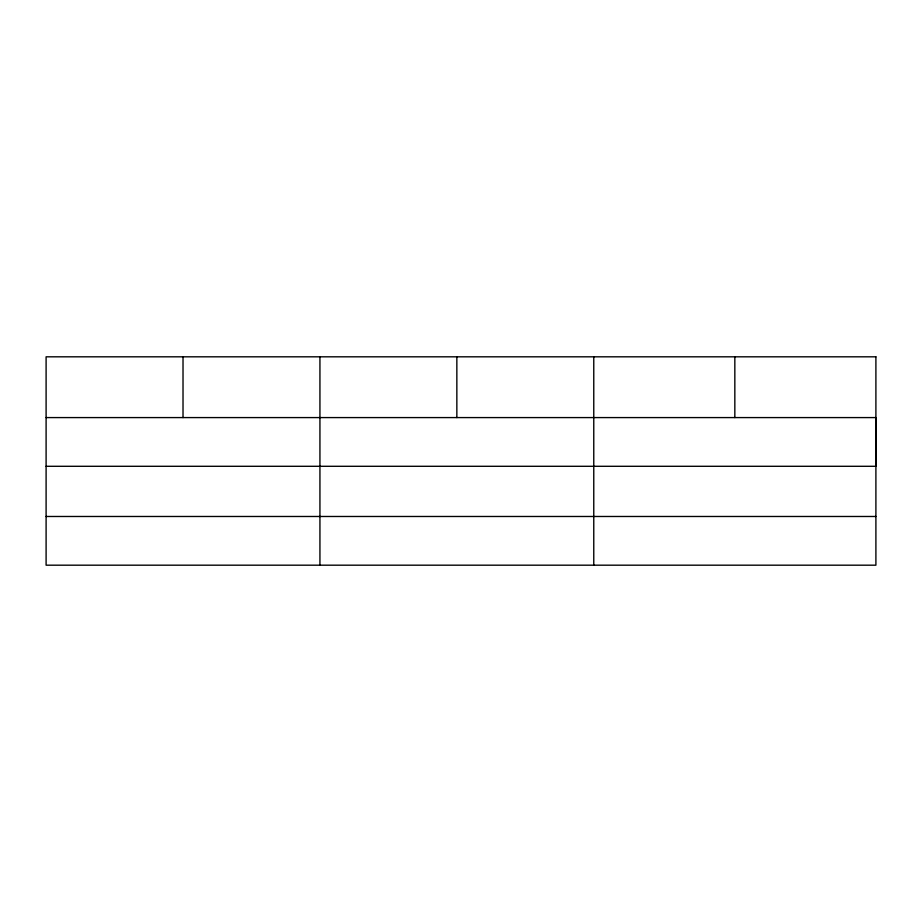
<?xml version="1.0" encoding="UTF-8"?>
<svg xmlns="http://www.w3.org/2000/svg" width="922" height="922" viewBox="0 0 922 922"><rect width="100%" height="100%" fill="white"/><g stroke="black" fill="none" stroke-linecap="round" stroke-linejoin="round"><path stroke-width="1.38" d="M46.1 417.585L875.9 417.585L875.9 466.29L46.1 466.29M46.1 516.481L875.9 516.481M734.834 356.814L734.834 417.585M593.768 356.814L593.768 565.186M456.851 356.814L456.851 417.585M319.934 356.814L319.934 565.186M183.017 356.814L183.017 417.585M875.9 356.814L46.1 356.814L46.1 565.186L875.9 565.186L875.9 356.814"/></g></svg>
